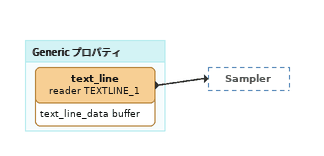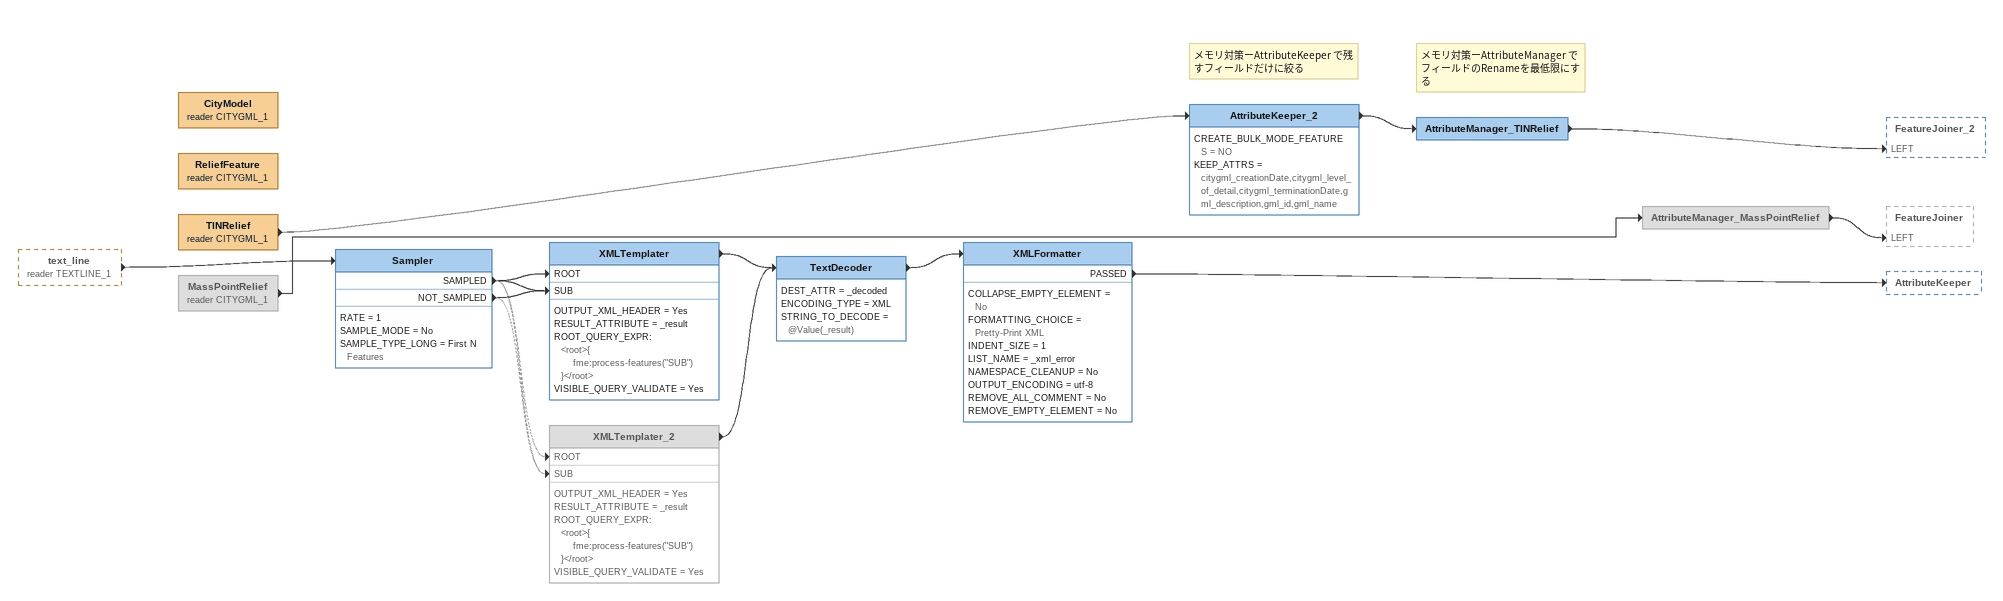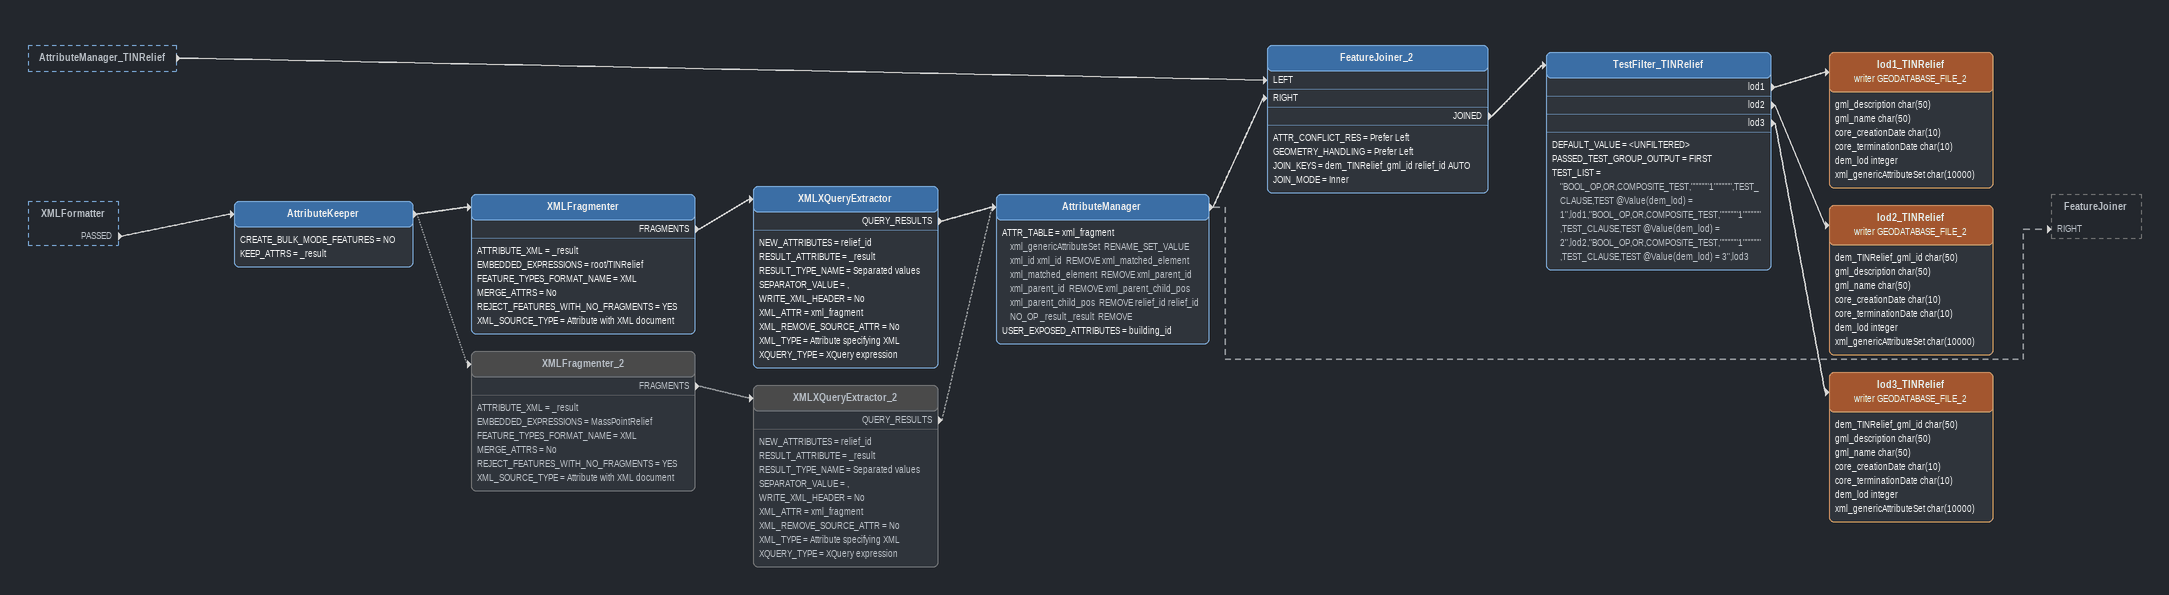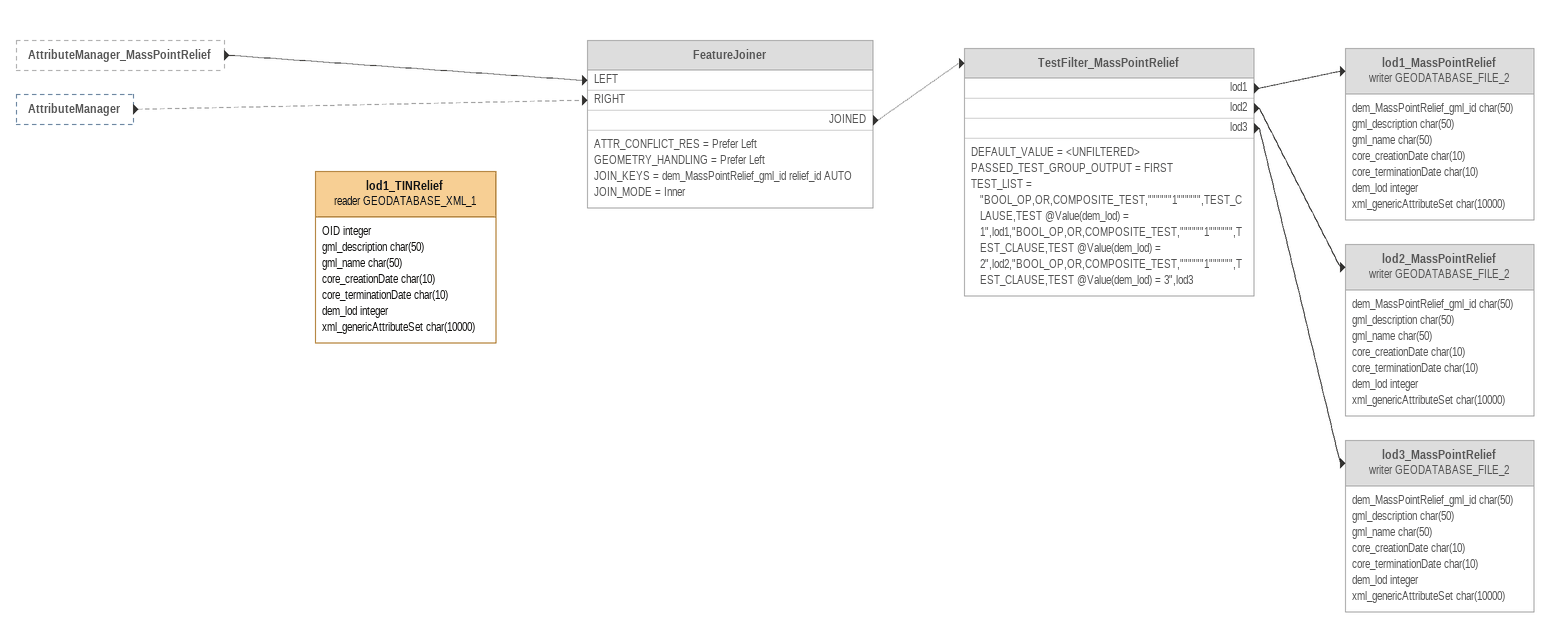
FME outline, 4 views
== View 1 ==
Bookmark: Generic プロパティ
text_line (reader TEXTLINE_1)
    attributes: text_line_data buffer
    -> Sampler

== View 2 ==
text_line (reader TEXTLINE_1) [outside]
    -> Sampler
CityModel (reader CITYGML_1)
ReliefFeature (reader CITYGML_1)
TINRelief (reader CITYGML_1)
    -> AttributeKeeper_2
Note: メモリ対策ーAttributeKeeper で残すフィールドだけに絞る
AttributeKeeper_2
    CREATE_BULK_MODE_FEATURES = NO
    KEEP_ATTRS = citygml_creationDate,citygml_level_of_detail,citygml_terminationDate,gml_description,gml_id,gml_name
    -> AttributeManager_TINRelief
Note: メモリ対策ーAttributeManager でフィールドのRenameを最低限にする
AttributeManager_TINRelief
    -> FeatureJoiner_2 [LEFT]
MassPointRelief (reader CITYGML_1) [off]
    -> AttributeManager_MassPointRelief
AttributeManager_MassPointRelief [off]
    -> FeatureJoiner [LEFT]
Sampler
    RATE = 1
    SAMPLE_MODE = No
    SAMPLE_TYPE_LONG = First N Features
    SAMPLED -> XMLTemplater [ROOT]
    SAMPLED -> XMLTemplater [SUB]
    SAMPLED -> XMLTemplater_2 [ROOT] [off]
    SAMPLED -> XMLTemplater_2 [SUB] [off]
    NOT_SAMPLED -> XMLTemplater [SUB]
    NOT_SAMPLED -> XMLTemplater_2 [SUB] [off]
XMLTemplater
    OUTPUT_XML_HEADER = Yes
    RESULT_ATTRIBUTE = _result
    ROOT_QUERY_EXPR:
      <root>{
          fme:process-features("SUB")
      }</root>
    VISIBLE_QUERY_VALIDATE = Yes
    -> TextDecoder
XMLTemplater_2 [off]
    OUTPUT_XML_HEADER = Yes
    RESULT_ATTRIBUTE = _result
    ROOT_QUERY_EXPR:
      <root>{
          fme:process-features("SUB")
      }</root>
    VISIBLE_QUERY_VALIDATE = Yes
    -> TextDecoder
TextDecoder
    DEST_ATTR = _decoded
    ENCODING_TYPE = XML
    STRING_TO_DECODE = @Value(_result)
    -> XMLFormatter
XMLFormatter
    COLLAPSE_EMPTY_ELEMENT = No
    FORMATTING_CHOICE = Pretty-Print XML
    INDENT_SIZE = 1
    LIST_NAME = _xml_error
    NAMESPACE_CLEANUP = No
    OUTPUT_ENCODING = utf-8
    REMOVE_ALL_COMMENT = No
    REMOVE_EMPTY_ELEMENT = No
    PASSED -> AttributeKeeper

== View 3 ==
AttributeManager_TINRelief [outside]
    -> FeatureJoiner_2 [LEFT]
XMLFormatter [outside]
    PASSED -> AttributeKeeper
AttributeKeeper
    CREATE_BULK_MODE_FEATURES = NO
    KEEP_ATTRS = _result
    -> XMLFragmenter
    -> XMLFragmenter_2 [off]
XMLFragmenter
    ATTRIBUTE_XML = _result
    EMBEDDED_EXPRESSIONS = root/TINRelief
    FEATURE_TYPES_FORMAT_NAME = XML
    MERGE_ATTRS = No
    REJECT_FEATURES_WITH_NO_FRAGMENTS = YES
    XML_SOURCE_TYPE = Attribute with XML document
    FRAGMENTS -> XMLXQueryExtractor
XMLXQueryExtractor
    NEW_ATTRIBUTES = relief_id
    RESULT_ATTRIBUTE = _result
    RESULT_TYPE_NAME = Separated values
    SEPARATOR_VALUE = ,
    WRITE_XML_HEADER = No
    XML_ATTR = xml_fragment
    XML_REMOVE_SOURCE_ATTR = No
    XML_TYPE = Attribute specifying XML
    XQUERY_TYPE = XQuery expression
    QUERY_RESULTS -> AttributeManager
XMLFragmenter_2 [off]
    ATTRIBUTE_XML = _result
    EMBEDDED_EXPRESSIONS = MassPointRelief
    FEATURE_TYPES_FORMAT_NAME = XML
    MERGE_ATTRS = No
    REJECT_FEATURES_WITH_NO_FRAGMENTS = YES
    XML_SOURCE_TYPE = Attribute with XML document
    FRAGMENTS -> XMLXQueryExtractor_2 [off]
XMLXQueryExtractor_2 [off]
    NEW_ATTRIBUTES = relief_id
    RESULT_ATTRIBUTE = _result
    RESULT_TYPE_NAME = Separated values
    SEPARATOR_VALUE = ,
    WRITE_XML_HEADER = No
    XML_ATTR = xml_fragment
    XML_REMOVE_SOURCE_ATTR = No
    XML_TYPE = Attribute specifying XML
    XQUERY_TYPE = XQuery expression
    QUERY_RESULTS -> AttributeManager [off]
AttributeManager
    ATTR_TABLE = xml_fragment xml_genericAttributeSet  RENAME_SET_VALUE xml_id xml_id  REMOVE xml_matched_element xml_matched_element  REMOVE xml_parent_id xml_parent_id  REMOVE xml_parent_child_pos xml_parent_child_pos  REMOVE relief_id relief_id  NO_OP _result _result  REMOVE
    USER_EXPOSED_ATTRIBUTES = building_id
    -> FeatureJoiner [RIGHT] [off]
    -> FeatureJoiner_2 [RIGHT]
FeatureJoiner_2
    ATTR_CONFLICT_RES = Prefer Left
    GEOMETRY_HANDLING = Prefer Left
    JOIN_KEYS = dem_TINRelief_gml_id relief_id AUTO
    JOIN_MODE = Inner
    JOINED -> TestFilter_TINRelief
TestFilter_TINRelief
    DEFAULT_VALUE = <UNFILTERED>
    PASSED_TEST_GROUP_OUTPUT = FIRST
    TEST_LIST = "BOOL_OP,OR,COMPOSITE_TEST,""""""1"""""",TEST_CLAUSE,TEST @Value(dem_lod) = 1",lod1,"BOOL_OP,OR,COMPOSITE_TEST,""""""1"""""",TEST_CLAUSE,TEST @Value(dem_lod) = 2",lod2,"BOOL_OP,OR,COMPOSITE_TEST,""""""1"""""",TEST_CLAUSE,TEST @Value(dem_lod) = 3",lod3
    lod1 -> lod1_TINRelief (writer GEODATABASE_FILE_2)
    lod2 -> lod2_TINRelief (writer GEODATABASE_FILE_2)
    lod3 -> lod3_TINRelief (writer GEODATABASE_FILE_2)
lod1_TINRelief (writer GEODATABASE_FILE_2)
    attributes: gml_description char(50), gml_name char(50), core_creationDate char(10), core_terminationDate char(10), dem_lod integer, xml_genericAttributeSet char(10000)
lod2_TINRelief (writer GEODATABASE_FILE_2)
    attributes: dem_TINRelief_gml_id char(50), gml_description char(50), gml_name char(50), core_creationDate char(10), core_terminationDate char(10), dem_lod integer, xml_genericAttributeSet char(10000)
lod3_TINRelief (writer GEODATABASE_FILE_2)
    attributes: dem_TINRelief_gml_id char(50), gml_description char(50), gml_name char(50), core_creationDate char(10), core_terminationDate char(10), dem_lod integer, xml_genericAttributeSet char(10000)

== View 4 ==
AttributeManager_MassPointRelief [outside]
    -> FeatureJoiner [LEFT]
AttributeManager [outside]
    -> FeatureJoiner [RIGHT] [off]
FeatureJoiner [off]
    ATTR_CONFLICT_RES = Prefer Left
    GEOMETRY_HANDLING = Prefer Left
    JOIN_KEYS = dem_MassPointRelief_gml_id relief_id AUTO
    JOIN_MODE = Inner
    JOINED -> TestFilter_MassPointRelief [off]
TestFilter_MassPointRelief [off]
    DEFAULT_VALUE = <UNFILTERED>
    PASSED_TEST_GROUP_OUTPUT = FIRST
    TEST_LIST = "BOOL_OP,OR,COMPOSITE_TEST,""""""1"""""",TEST_CLAUSE,TEST @Value(dem_lod) = 1",lod1,"BOOL_OP,OR,COMPOSITE_TEST,""""""1"""""",TEST_CLAUSE,TEST @Value(dem_lod) = 2",lod2,"BOOL_OP,OR,COMPOSITE_TEST,""""""1"""""",TEST_CLAUSE,TEST @Value(dem_lod) = 3",lod3
    lod1 -> lod1_MassPointRelief (writer GEODATABASE_FILE_2)
    lod2 -> lod2_MassPointRelief (writer GEODATABASE_FILE_2)
    lod3 -> lod3_MassPointRelief (writer GEODATABASE_FILE_2)
lod1_MassPointRelief (writer GEODATABASE_FILE_2) [off]
    attributes: dem_MassPointRelief_gml_id char(50), gml_description char(50), gml_name char(50), core_creationDate char(10), core_terminationDate char(10), dem_lod integer, xml_genericAttributeSet char(10000)
lod2_MassPointRelief (writer GEODATABASE_FILE_2) [off]
    attributes: dem_MassPointRelief_gml_id char(50), gml_description char(50), gml_name char(50), core_creationDate char(10), core_terminationDate char(10), dem_lod integer, xml_genericAttributeSet char(10000)
lod3_MassPointRelief (writer GEODATABASE_FILE_2) [off]
    attributes: dem_MassPointRelief_gml_id char(50), gml_description char(50), gml_name char(50), core_creationDate char(10), core_terminationDate char(10), dem_lod integer, xml_genericAttributeSet char(10000)
lod1_TINRelief (reader GEODATABASE_XML_1)
    attributes: OID integer, gml_description char(50), gml_name char(50), core_creationDate char(10), core_terminationDate char(10), dem_lod integer, xml_genericAttributeSet char(10000)
